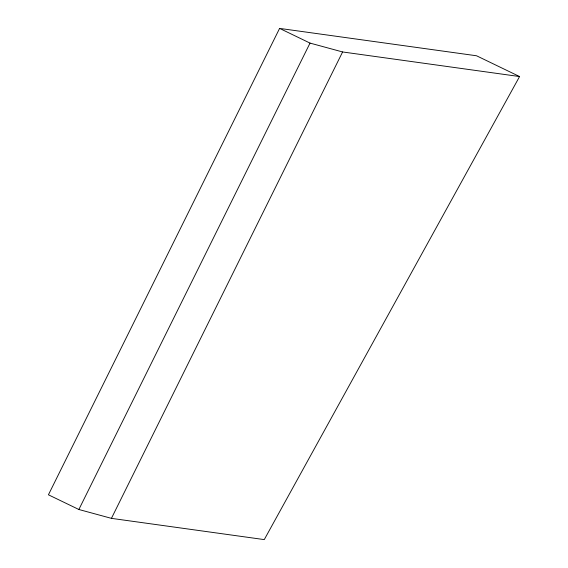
<?xml version="1.0" encoding="UTF-8"?>
<svg xmlns="http://www.w3.org/2000/svg" width="568" height="568" viewBox="0 0 568 568"><rect width="100%" height="100%" fill="white"/><g stroke="black" fill="none" stroke-linecap="round" stroke-linejoin="round"><path stroke-width="0.85" d="M279.598 28.4L48.429 494.799L78.867 509.496L111.427 518.357L264.269 539.6L519.571 76.552L476.531 55.77L279.598 28.4L310.029 43.097L342.596 51.958L519.571 76.552M78.867 509.496L310.029 43.097M111.427 518.357L342.596 51.958"/></g></svg>
